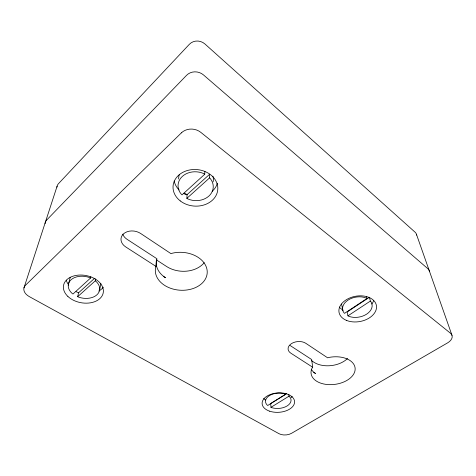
<?xml version="1.0" encoding="UTF-8"?>
<svg xmlns="http://www.w3.org/2000/svg" width="476" height="476" viewBox="0 0 476 476"><rect width="100%" height="100%" fill="white"/><g stroke="black" fill="none" stroke-linecap="round" stroke-linejoin="round"><path stroke-width="0.71" d="M209.565 177.905L209.654 174.246L187.098 194.642L186.848 198.361L187.978 198.992A17.63 14.417 4.5 0 0 208.827 196.118A17.63 14.417 4.5 0 0 210.457 178.786L209.565 177.905L186.848 198.361M204.757 174.216L203.609 173.544A17.63 14.417 4.5 0 0 182.391 176.358A17.63 14.417 4.5 0 0 181.142 194.012L182.046 194.862L204.757 174.216L204.853 171.3M156.074 266.465L125.771 246.961A12.215 9.133 9.1 0 1 123.504 233.871A12.215 9.133 9.1 0 1 140.634 233.466L171.027 253.678L172.449 253.178A25.99 18.963 3.6 0 1 206.822 268.678A25.99 18.963 3.6 0 1 181.54 290.283A25.99 18.963 3.6 0 1 155.628 267.548L156.943 258.765L127.068 239.309A12.049 9.098 9.4 0 1 122.778 234.162M99.633 289.932L100.9 283.601M95.254 280.846L96.152 281.524A15.881 10.9 10.5 0 1 96.854 294.876A15.881 10.9 10.5 0 1 78.736 297.179L77.659 296.697L95.254 280.846L95.664 278.906M90.547 278.043L89.452 277.532A15.881 10.9 10.5 0 0 71.037 279.799A15.881 10.9 10.5 0 0 72.072 293.365L72.977 294.013L90.547 278.043L90.833 276.752M77.659 296.697L78.57 292.794L94.432 278.448M68.27 285.029L70.24 277.294M23.943 287.932L57.102 186.205M312.696 367.24L312.113 368.037A22.182 13.774 -7.3 0 0 329.826 384.662A22.182 13.774 -7.3 0 0 355.155 368.698A22.182 13.774 -7.3 0 0 328.922 357.446L327.631 357.815L305.794 343.291A10.21 6.64 -5.6 0 0 291.354 343.684A10.21 6.64 -5.6 0 0 290.806 353.156L312.696 367.24L311.673 359.541L290.015 345.433M366.966 298.494L344.535 313.345L343.928 312.744A14.946 10.109 -10.5 0 1 347.98 300.148A14.946 10.109 -10.5 0 1 366.127 298.024L366.966 298.494L366.514 296.578M347.944 315.832L370.352 301.088L369.435 297.256L347.183 311.982L347.944 315.832L348.777 316.284A14.946 10.109 -10.5 0 0 366.675 314.118A14.946 10.109 -10.5 0 0 370.947 301.719L370.352 301.088M286.754 393.527L270.701 403.499L270.957 407.325L271.731 407.658A12.798 7.67 -3.8 0 0 287.099 405.957A12.798 7.67 -3.8 0 0 289.551 396.675L288.968 396.21L288.783 394.295M270.957 407.325L288.968 396.21M76.047 291.645L78.57 292.794M184.456 193.149L187.098 194.642M163.643 276.538L165.511 277.728A25.65 18.921 3.8 0 1 156.497 259.848M313.666 372.321L315.517 373.505A21.938 13.798 -7.4 0 1 311.25 369.227M156.675 260.051L166.57 266.483A25.157 18.838 4 0 0 204.216 262.669M311.524 360.689L313.999 362.295A21.575 13.816 -7.5 0 0 347.545 358.493M416.446 234.275L452.022 335.39M341.572 304.075L342.774 310.328M217.359 183.195A22.021 18.177 4.8 0 1 212.177 191.322M186.354 194.797A22.021 18.177 4.8 0 1 183.302 193.238M179.119 189.978A22.021 18.177 4.8 0 1 174.18 180.987M103.304 287.207A19.873 13.792 10.8 0 1 98.74 291.044M68.722 284.957A19.873 13.792 10.8 0 1 66.271 280.233M373.708 300.41A18.707 12.804 -10.7 0 1 371.81 304.045M343.089 310.078A18.707 12.804 -10.7 0 1 339.287 307.032M292.187 396.49A16.053 9.746 -3.9 0 1 291.199 397.644M265.608 400.042A16.053 9.746 -3.9 0 1 263.674 398.477M429.501 271.683A9.532 6.497 -15.9 0 0 427.841 268.69L203.484 74.928A11.948 10.96 13.1 0 0 186.544 75.333L46.719 219.995A10.514 7.628 15.9 0 0 45.077 223.631M416.637 235.096A8.937 6.42 -17.3 0 0 415.024 232.145L204.924 43.971A11.043 10.43 20.5 0 0 189.317 44.339L58.53 183.629A9.806 7.449 17.9 0 0 56.947 187.175M178.684 178.982A17.374 14.334 4.8 0 1 179.291 174.644M212.956 176.209A17.374 14.334 4.8 0 1 213.123 181.814M181.404 132.846L25.531 285.213A11.787 7.818 13.1 0 0 29.31 296.613L279.031 433.713A8.895 5.058 -4 0 0 291.508 433.327L447.613 342.863A10.585 6.527 -14 0 0 450.463 333.212L200.812 132.358A13.649 11.763 7.5 0 0 181.404 132.846M285.755 394.295L267.738 405.481L267.149 405.034A12.798 7.67 -3.8 0 1 269.41 395.627A12.798 7.67 -3.8 0 1 284.975 393.95L285.755 394.295M269.702 411.21A16.267 9.716 -3.8 0 0 294.584 402.268A16.267 9.716 -3.8 0 0 270.767 394.324A16.267 9.716 -3.8 0 0 269.702 411.21M346.379 320.354A18.998 12.822 -10.5 0 0 376.397 308.615A18.998 12.822 -10.5 0 0 350.342 297.72A18.998 12.822 -10.5 0 0 346.379 320.354M180.255 200.908A22.426 18.302 4.5 0 0 217.282 192.387A22.426 18.302 4.5 0 0 188.716 170.164A22.426 18.302 4.5 0 0 180.255 200.908M67.86 296.411A20.194 13.822 10.4 0 0 102.09 295.87A20.194 13.822 10.4 0 0 80.2 275.033A20.194 13.822 10.4 0 0 67.86 296.411"/></g></svg>
